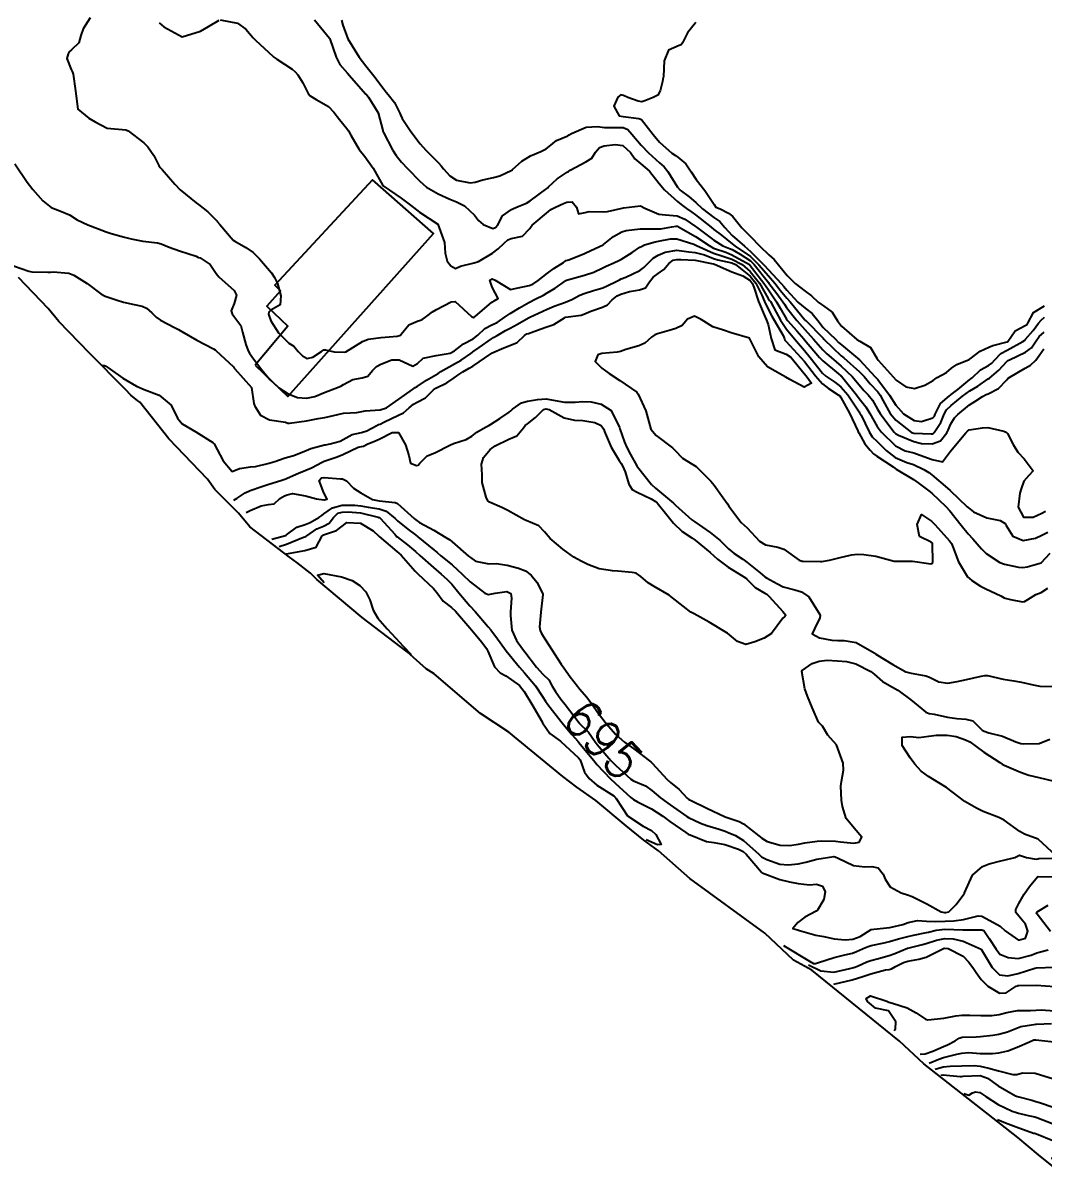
# Model space of a CAD drawing. Header units: metres. Extents: x 298520 to 308411, y 7433745 to 7450750.
# Drawn here: x 300600.9 to 300711.7, y 7443937.1 to 7444061.4 of the extents above; entities that cross this region are included whole.
import ezdxf
from ezdxf.enums import TextEntityAlignment as Align

# ---------------------------------------------------------------- set-up
doc = ezdxf.new("R2010")
doc.units = ezdxf.units.M
doc.header["$LTSCALE"] = 10
for name, color, linetype in [('Area', 45, 'Continuous'), ('Cotas', 45, 'Continuous'), ('Curvas de Nivel 1m', 11, 'Continuous'), ('Curvas de Nivel 5m', 15, 'Continuous'), ('Edificações', 30, 'Continuous')]:
    doc.layers.add(name, color=color, linetype=linetype)
doc.styles.add('Style-STANDARD', font='STANDARD.shx')

msp = doc.modelspace()

# ---------------------------------------------------------------- linework, layer by layer
at = {"layer": 'Area'}
msp.add_polyline3d([(300712.86, 7443937.13, 705.28), (300711.17, 7443938.45, 704.9), (300708.93, 7443940.36, 704.42), (300698.73, 7443948.35, 700.8), (300696.07, 7443950.79, 700.18), (300686.58, 7443958.51, 696.11), (300684.59, 7443959.59, 695.84), (300681.45, 7443962.53, 696.32), (300673.33, 7443968.48, 696.64), (300669.91, 7443971.48, 695.5), (300668.32, 7443972.61, 697.91), (300666.42, 7443974.17, 696.21), (300663.1, 7443976.92, 695.03), (300661.05, 7443978.39, 695.68), (300659.51, 7443979.53, 696.07), (300653.67, 7443984.36, 697.4), (300650.59, 7443986.38, 697.57), (300645.54, 7443990.67, 697.27), (300644.68, 7443991.21, 697.26), (300642.62, 7443993.08, 697.19), (300637.72, 7443996.79, 697.05), (300632.8, 7444000.91, 697.42), (300632.12, 7444001.61, 697.38), (300630.63, 7444002.78, 696.75), (300629.85, 7444003.35, 696.24), (300625.52, 7444006.65, 702.98), (300624.29, 7444008.13, 704.39), (300621.72, 7444010.71, 705.08), (300620.95, 7444011.83, 704.72), (300616.73, 7444016.18, 703.02), (300613.57, 7444020.17, 703.11), (300613.35, 7444020.34, 701.97), (300612.6, 7444020.93, 701.36), (300612.03, 7444021.56, 702.31), (300608.11, 7444025.51, 691.32), (300604.8, 7444028.93, 691.14), (300603.63, 7444030.33, 691.17), (300600.4, 7444033.71, 690.64)], dxfattribs=at)
at = {"layer": 'Curvas de Nivel 1m', "flags": 128}
for points, elevation in [([(300608.19, 7444061.92), (300607.44, 7444060.72), (300607.19, 7444059.98), (300606.94, 7444059.2), (300606.15, 7444058.43), (300605.91, 7444058.23), (300605.79, 7444058), (300605.64, 7444057.5), (300606.13, 7444056.28), (300606.27, 7444055.99), (300606.33, 7444055.78), (300606.59, 7444053.99), (300606.66, 7444053.41), (300606.84, 7444051.98), (300608.06, 7444051.01), (300608.72, 7444050.62), (300610.05, 7444049.94), (300612.05, 7444049.74), (300612.32, 7444049.65), (300614.03, 7444048.34), (300614.44, 7444047.89), (300615.1, 7444046.97), (300615.64, 7444045.88), (300615.79, 7444045.66), (300616, 7444045.43), (300617.37, 7444043.86), (300617.97, 7444043.24), (300619.69, 7444041.83), (300619.95, 7444041.64), (300620.96, 7444040.83), (300621.93, 7444039.85), (300621.98, 7444039.8), (300622.27, 7444039.45), (300623.72, 7444037.78), (300623.9, 7444037.64), (300625.1, 7444036.97), (300625.89, 7444036.43), (300626.57, 7444035.74), (300627.87, 7444034.21), (300628.22, 7444033.73), (300628.52, 7444033.05), (300628.9, 7444031.72), (300628.82, 7444030.73), (300627.82, 7444030.16), (300627.6, 7444029.95), (300627.56, 7444029.73), (300627.81, 7444028.99), (300628.65, 7444027.72), (300629.77, 7444026.59), (300630.31, 7444026.24), (300630.79, 7444025.69), (300631.26, 7444025.19), (300631.76, 7444024.9), (300632.38, 7444025.05), (300633.31, 7444025.66), (300633.57, 7444025.86), (300633.76, 7444025.85), (300634.68, 7444025.65), (300635.76, 7444025.59), (300635.97, 7444025.64), (300637.77, 7444026.77), (300638.38, 7444027), (300639.78, 7444027.18), (300641.54, 7444027.33), (300641.78, 7444027.41), (300641.88, 7444027.46), (300641.96, 7444027.56), (300642.79, 7444028.56), (300643.8, 7444028.99), (300644.22, 7444029.12), (300644.76, 7444029.53), (300645.36, 7444029.98), (300645.82, 7444030.22), (300647.41, 7444031.07), (300647.83, 7444031.11), (300649.61, 7444029.47), (300649.81, 7444029.37), (300649.89, 7444029.39), (300650.01, 7444029.47), (300651.83, 7444031.05), (300652.08, 7444031.19), (300652.49, 7444031.43), (300651.85, 7444032.67), (300651.58, 7444033.44), (300651.86, 7444033.56), (300652.19, 7444033.44), (300653.85, 7444032.4), (300654.68, 7444032.58), (300655.85, 7444032.85), (300656.27, 7444032.98), (300656.86, 7444033.39), (300657.87, 7444034.19), (300658.55, 7444034.69), (300659.59, 7444035.35), (300659.76, 7444035.48), (300659.88, 7444035.54), (300660.18, 7444035.64), (300661.89, 7444036.33), (300662.57, 7444036.64), (300663.9, 7444037.27), (300663.92, 7444037.28), (300663.94, 7444037.3), (300665.03, 7444038.18), (300665.92, 7444038.68), (300666.39, 7444038.81), (300667.93, 7444038.98), (300668.19, 7444038.99), (300669.93, 7444038.98), (300670.16, 7444039), (300671.35, 7444039.22), (300671.84, 7444039.3), (300671.93, 7444039.3), (300672, 7444039.27), (300672.1, 7444039.21), (300673.92, 7444038.15), (300675.4, 7444037.17), (300675.9, 7444036.91), (300677.22, 7444036.46), (300677.89, 7444036.19), (300679.78, 7444035.11), (300679.88, 7444035.02), (300681.36, 7444033.09), (300681.85, 7444032.37), (300682.36, 7444031.61), (300682.73, 7444031.08), (300683.14, 7444030.38), (300683.81, 7444029.19), (300683.91, 7444029.06), (300684.92, 7444027.92), (300685.71, 7444027.04), (300685.78, 7444026.96), (300687.4, 7444025.02), (300687.76, 7444024.65), (300689.47, 7444023.26), (300689.73, 7444023.05), (300689.79, 7444022.99), (300690.09, 7444022.62), (300691.4, 7444020.97), (300691.71, 7444020.59), (300692.42, 7444019.68), (300692.88, 7444018.95), (300693.67, 7444017.55), (300694.11, 7444016.94), (300695.65, 7444015.42), (300696.7, 7444014.91), (300697.64, 7444014.67), (300697.95, 7444014.58), (300699.63, 7444013.97), (300700.77, 7444013.71), (300701.64, 7444014.85), (300703.28, 7444016.83), (300703.46, 7444017.03), (300703.67, 7444017.17), (300705.1, 7444017.38), (300705.67, 7444017.42), (300707.42, 7444017.03), (300707.67, 7444016.93), (300707.8, 7444016.78), (300708.45, 7444015.57), (300708.95, 7444014.76), (300709.63, 7444014.03), (300710.6, 7444012.74), (300710.13, 7444012.22), (300709.6, 7444011.59), (300709.29, 7444010.75), (300709.15, 7444010.31), (300708.99, 7444008.76), (300709.56, 7444007.71), (300710.62, 7444007.68), (300711.56, 7444008.13), (300711.96, 7444008.33)], 689), ([(300615.67, 7444061.36), (300616.18, 7444060.94), (300618.17, 7444059.85), (300620.18, 7444060.46), (300621.03, 7444060.97), (300622.19, 7444061.65)], 688), ([(300622.32, 7444061.67), (300624.19, 7444061.31), (300625.09, 7444060.67), (300625.9, 7444059.75), (300626.17, 7444059.46), (300628.02, 7444057.73), (300628.14, 7444057.63), (300628.45, 7444057.42), (300630.13, 7444056.32), (300630.47, 7444056.05), (300630.76, 7444055.7), (300631.28, 7444054.86), (300631.87, 7444053.68), (300632.1, 7444053.42), (300632.75, 7444053.02), (300634.08, 7444052.26), (300634.66, 7444051.65), (300635.28, 7444050.85), (300636.06, 7444049.9), (300636.24, 7444049.63), (300636.49, 7444049.18), (300637.4, 7444047.62), (300638.02, 7444046.84), (300638.91, 7444045.6), (300639.98, 7444043.71), (300640.04, 7444043.65), (300640.13, 7444043.59), (300641.96, 7444042.34), (300642.97, 7444041.55), (300643.95, 7444040.82), (300645.93, 7444039.52), (300646.66, 7444037.51), (300646.75, 7444036.37), (300646.96, 7444035.5), (300647.35, 7444034.97), (300647.88, 7444034.7), (300648.4, 7444034.96), (300649.88, 7444035.32), (300650.35, 7444035.46), (300651.89, 7444036.37), (300652.51, 7444036.82), (300653.16, 7444037.43), (300653.54, 7444037.79), (300653.91, 7444037.95), (300655.13, 7444038.19), (300655.93, 7444039.02), (300656.07, 7444039.26), (300656.21, 7444039.4), (300657.95, 7444040.87), (300658.23, 7444041.08), (300658.71, 7444041.36), (300659.58, 7444041.73), (300659.96, 7444041.89), (300660.54, 7444041.93), (300660.99, 7444041.33), (300661.24, 7444040.63), (300661.95, 7444040.77), (300662.4, 7444040.86), (300663.95, 7444040.84), (300664.36, 7444040.89), (300665.95, 7444041.25), (300666.12, 7444041.28), (300667.96, 7444041.49), (300668.44, 7444041.25), (300669.95, 7444040.58), (300670.66, 7444040.51), (300671.94, 7444040.4), (300672.77, 7444040.03), (300673.93, 7444039.26), (300674.05, 7444039.18), (300675.91, 7444037.77), (300676.89, 7444037.15), (300677.62, 7444036.85), (300677.9, 7444036.74), (300678.77, 7444036.25), (300679.89, 7444035.51), (300680.31, 7444035.11), (300681.85, 7444033.17), (300681.91, 7444033.09), (300682.75, 7444031.98), (300683.43, 7444031.07), (300683.59, 7444030.82), (300683.83, 7444030.44), (300684.92, 7444029.05), (300685.8, 7444028.06), (300686.74, 7444027.03), (300687.77, 7444025.87), (300688.19, 7444025.43), (300688.66, 7444025.01), (300689.75, 7444024.1), (300690.95, 7444022.98), (300691.72, 7444022.07), (300692.22, 7444021.46), (300692.69, 7444020.96), (300693.15, 7444020.39), (300693.7, 7444019.43), (300693.99, 7444018.94), (300694.93, 7444017.68), (300695.5, 7444016.92), (300695.66, 7444016.77), (300695.97, 7444016.61), (300697.65, 7444015.9), (300698.47, 7444015.7), (300699.65, 7444015.65), (300700.54, 7444015.97), (300701.23, 7444016.85), (300701.37, 7444017.15), (300701.68, 7444017.84), (300702.06, 7444018.47), (300702.41, 7444018.84), (300703.7, 7444019.88), (300704.27, 7444020.26), (300705.12, 7444020.81), (300705.51, 7444021.01), (300705.72, 7444021.09), (300706.84, 7444021.67), (300707.73, 7444022.61), (300707.9, 7444022.78), (300709.03, 7444023.48), (300709.75, 7444023.86), (300710.3, 7444024.2), (300710.88, 7444024.74), (300711.27, 7444025.23), (300711.78, 7444025.97)], 688), ([(300632.56, 7444061.68), (300634.17, 7444059.71), (300634.19, 7444059.67), (300634.21, 7444059.62), (300634.89, 7444057.65), (300635.32, 7444056.83), (300636.13, 7444055.88), (300636.36, 7444055.63), (300638.1, 7444053.67), (300638.16, 7444053.61), (300638.41, 7444053.3), (300639.46, 7444051.6), (300639.97, 7444049.68), (300639.99, 7444049.59), (300640.05, 7444049.47), (300641.04, 7444047.57), (300641.41, 7444046.96), (300642.01, 7444046.24), (300642.67, 7444045.55), (300643.99, 7444044.17), (300644.73, 7444043.53), (300645.97, 7444042.78), (300647.26, 7444042.21), (300647.96, 7444041.92), (300648.84, 7444041.48), (300649.94, 7444040.48), (300650.38, 7444039.91), (300650.87, 7444039.46), (300651.93, 7444039.04), (300652.22, 7444039.14), (300652.45, 7444039.43), (300652.97, 7444040.4), (300653.95, 7444041.08), (300654.18, 7444041.19), (300654.66, 7444041.41), (300655.56, 7444041.8), (300655.96, 7444042.03), (300657.77, 7444043.37), (300657.88, 7444043.46), (300657.98, 7444043.56), (300658.91, 7444044.44), (300660, 7444045.14), (300660.14, 7444045.21), (300660.33, 7444045.35), (300662.01, 7444046.28), (300662.67, 7444046.66), (300663.08, 7444047.31), (300663.5, 7444047.84), (300664.03, 7444048), (300665.19, 7444048.14), (300666.03, 7444048.04), (300666.87, 7444047.27), (300667.34, 7444046.58), (300668.01, 7444046.06), (300668.93, 7444045.24), (300669.98, 7444043.9), (300670.57, 7444043.22), (300671.96, 7444041.95), (300672.38, 7444041.62), (300672.96, 7444041.19), (300673.55, 7444040.79), (300673.95, 7444040.51), (300675.64, 7444039.16), (300675.93, 7444038.94), (300676.77, 7444038.29), (300677.91, 7444037.37), (300678.25, 7444037.13), (300679.89, 7444035.98), (300680.82, 7444035.1), (300681.86, 7444033.88), (300682.54, 7444033.08), (300683.13, 7444032.35), (300683.84, 7444031.48), (300684.2, 7444031.06), (300685.81, 7444029.13), (300685.86, 7444029.08), (300685.9, 7444029.04), (300687.78, 7444027.12), (300687.88, 7444027.02), (300688.83, 7444026.06), (300689.77, 7444025.21), (300690.03, 7444024.99), (300691.74, 7444023.48), (300692.24, 7444022.96), (300692.92, 7444022.15), (300693.72, 7444021.29), (300693.99, 7444020.94), (300694.33, 7444020.31), (300695.09, 7444018.93), (300695.68, 7444018.21), (300697.39, 7444016.9), (300697.66, 7444016.81), (300699.52, 7444016.73), (300699.66, 7444016.73), (300699.76, 7444016.77), (300699.86, 7444016.87), (300700.58, 7444017.96), (300700.95, 7444018.86), (300701.21, 7444019.34), (300701.7, 7444019.81), (300702.92, 7444020.83), (300703.72, 7444021.41), (300704.61, 7444021.92), (300705.73, 7444022.71), (300705.79, 7444022.75), (300705.85, 7444022.8), (300706.89, 7444023.65), (300707.76, 7444024.59), (300707.85, 7444024.69), (300708.03, 7444024.78), (300709.77, 7444025.6), (300710.43, 7444026.09), (300710.86, 7444026.74), (300711.24, 7444027.29), (300711.8, 7444027.78)], 687), ([(300635.47, 7444061.64), (300635.64, 7444061.09), (300636.17, 7444059.63), (300637.42, 7444057.62), (300638.13, 7444056.7), (300639.01, 7444055.6), (300640.11, 7444054.12), (300640.35, 7444053.83), (300640.57, 7444053.58), (300641.23, 7444052.72), (300641.81, 7444051.56), (300641.88, 7444051.37), (300642.07, 7444050.99), (300643.03, 7444049.55), (300644.03, 7444048.21), (300644.64, 7444047.53), (300646.01, 7444046.15), (300646.32, 7444045.83), (300646.57, 7444045.51), (300647.24, 7444044.75), (300647.99, 7444044.27), (300649.47, 7444044), (300649.99, 7444044.06), (300650.83, 7444044.3), (300651.99, 7444044.57), (300652.67, 7444044.75), (300654, 7444045.36), (300654.04, 7444045.39), (300654.07, 7444045.42), (300655.08, 7444046.35), (300656.02, 7444046.93), (300657.13, 7444047.38), (300657.73, 7444047.67), (300658.03, 7444047.94), (300658.82, 7444048.58), (300660.05, 7444049.11), (300660.21, 7444049.19), (300660.47, 7444049.34), (300662.06, 7444050.03), (300663.28, 7444050.09), (300664.06, 7444050), (300665.34, 7444050), (300666.06, 7444049.98), (300666.58, 7444049.79), (300667.03, 7444049.27), (300668.04, 7444048.07), (300668.83, 7444047.24), (300670.01, 7444046.16), (300670.52, 7444045.74), (300670.92, 7444045.22), (300671.98, 7444043.51), (300672.27, 7444043.21), (300673.24, 7444042.47), (300673.96, 7444041.86), (300674.69, 7444041.17), (300675.94, 7444040.24), (300676.58, 7444039.79), (300677.13, 7444039.14), (300677.92, 7444038.28), (300679.24, 7444037.12), (300679.9, 7444036.54), (300681.37, 7444035.1), (300681.87, 7444034.54), (300683.22, 7444033.07), (300683.51, 7444032.73), (300683.85, 7444032.33), (300685.05, 7444031.05), (300685.83, 7444030.38), (300686.6, 7444029.81), (300687.21, 7444029.03), (300687.8, 7444028.29), (300689.12, 7444027), (300689.46, 7444026.67), (300689.78, 7444026.39), (300691.54, 7444024.97), (300691.76, 7444024.77), (300693.46, 7444022.94), (300693.59, 7444022.8), (300693.73, 7444022.64), (300694.99, 7444020.93), (300695.7, 7444019.84), (300696.51, 7444018.91), (300697.68, 7444018.2), (300698.48, 7444018.09), (300699.69, 7444018.47), (300699.88, 7444018.67), (300699.97, 7444018.87), (300700.54, 7444020.02), (300701.5, 7444020.85), (300701.63, 7444020.94), (300701.71, 7444021.01), (300702.44, 7444021.56), (300703.73, 7444022.62), (300703.85, 7444022.7), (300703.99, 7444022.82), (300704.88, 7444023.67), (300705.75, 7444024.17), (300706.13, 7444024.42), (300706.44, 7444024.79), (300707.1, 7444025.46), (300707.77, 7444025.83), (300709.48, 7444026.75), (300709.65, 7444026.88), (300709.79, 7444027.02), (300710.6, 7444027.95), (300711.2, 7444028.74), (300711.47, 7444029.08), (300711.82, 7444029.41)], 686), ([(300599.87, 7444034.99), (300601.51, 7444034.4), (300601.87, 7444034.33), (300603.59, 7444034.29), (300603.87, 7444034.3), (300604.17, 7444034.32), (300605.86, 7444034.18), (300606.42, 7444033.98), (300607.85, 7444033.06), (300609.34, 7444031.95), (300609.83, 7444031.68), (300611.13, 7444031.24), (300611.82, 7444031.03), (300612.96, 7444030.77), (300613.82, 7444030.59), (300614.3, 7444030.37), (300614.87, 7444029.88), (300615.34, 7444029.41), (300615.81, 7444029.09), (300617.36, 7444028.3), (300617.79, 7444028.05), (300618.13, 7444027.85), (300619.78, 7444026.9), (300621.58, 7444025.98), (300621.76, 7444025.87), (300621.84, 7444025.8), (300623.75, 7444024), (300623.84, 7444023.87), (300623.91, 7444023.78), (300625.71, 7444021.76), (300625.98, 7444020.04), (300626.06, 7444019.75), (300626.7, 7444018.76), (300627.68, 7444018.27), (300629.39, 7444018), (300629.67, 7444017.91), (300629.85, 7444017.88), (300631.68, 7444018.14), (300632.95, 7444018.39), (300633.68, 7444018.53), (300634.6, 7444018.74), (300635.69, 7444018.99), (300637.14, 7444019.07), (300637.69, 7444019.17), (300638.07, 7444019.23), (300639.69, 7444019.34), (300640.38, 7444019.58), (300641.7, 7444020.52), (300642.32, 7444020.95), (300643.2, 7444021.55), (300643.5, 7444021.76), (300643.72, 7444021.89), (300644.71, 7444022.55), (300645.74, 7444023.15), (300645.97, 7444023.29), (300646.29, 7444023.51), (300647.75, 7444024.35), (300648.49, 7444024.75), (300649.53, 7444025.47), (300649.66, 7444025.57), (300649.76, 7444025.64), (300650.42, 7444026.11), (300651.78, 7444027.06), (300652.01, 7444027.21), (300652.38, 7444027.43), (300653.28, 7444027.94), (300653.79, 7444028.21), (300654.59, 7444028.63), (300655.81, 7444029.34), (300655.85, 7444029.36), (300655.93, 7444029.4), (300657.82, 7444030.26), (300658.6, 7444030.59), (300659.83, 7444031.05), (300660.05, 7444031.13), (300660.51, 7444031.34), (300661.38, 7444031.79), (300661.84, 7444031.98), (300662.85, 7444032.3), (300663.85, 7444032.6), (300664.35, 7444032.8), (300665.32, 7444033.29), (300665.67, 7444033.47), (300665.87, 7444033.56), (300666.36, 7444033.76), (300667.87, 7444034.47), (300668.32, 7444034.8), (300668.74, 7444035.24), (300669.32, 7444035.8), (300669.89, 7444036.15), (300670.64, 7444036.48), (300671.9, 7444036.67), (300673.22, 7444036.51), (300673.9, 7444036.42), (300674.9, 7444036.17), (300675.89, 7444035.76), (300676.36, 7444035.63), (300677.88, 7444035.31), (300678.28, 7444035.13), (300679.86, 7444033.84), (300680.47, 7444033.1), (300681.15, 7444031.78), (300681.43, 7444031.09), (300681.82, 7444030.26), (300682.23, 7444029.5), (300682.46, 7444029.08), (300683.45, 7444027.41), (300683.58, 7444027.06), (300683.63, 7444026.91), (300683.78, 7444026.76), (300685.38, 7444025.04), (300685.76, 7444024.58), (300686.96, 7444023.03), (300687.72, 7444022.17), (300688.37, 7444021.67), (300689.42, 7444020.99), (300689.59, 7444020.87), (300689.71, 7444020.69), (300690.66, 7444018.98), (300691.57, 7444017.07), (300691.61, 7444016.97), (300691.66, 7444016.84), (300692.34, 7444015.65), (300692.9, 7444014.95), (300693.26, 7444014.57), (300693.64, 7444014.3), (300695.39, 7444013.15), (300695.61, 7444012.99), (300695.72, 7444012.92), (300697.6, 7444011.77), (300698.12, 7444011.42), (300698.85, 7444010.88), (300699.27, 7444010.55), (300699.59, 7444010.29), (300701.13, 7444008.85), (300701.57, 7444008.37), (300702.79, 7444006.84), (300703.53, 7444005.89), (300704.04, 7444005.33), (300704.54, 7444004.81), (300704.98, 7444004.27), (300705.51, 7444003.74), (300707, 7444002.78), (300707.49, 7444002.6), (300709, 7444002.27), (300709.49, 7444002.23), (300709.94, 7444002.29), (300711.49, 7444002.73), (300712.45, 7444003.78)], 691), ([(300609.48, 7444024.21), (300609.74, 7444024.16), (300609.89, 7444024.1), (300610.11, 7444023.94), (300611.73, 7444022.8), (300613.21, 7444021.9), (300614.05, 7444021.55), (300615.7, 7444020.92), (300616.97, 7444019.86), (300617.68, 7444018.45), (300618.17, 7444017.84), (300619.66, 7444016.96), (300621.52, 7444015.8), (300621.58, 7444015.74), (300621.64, 7444015.65), (300622.65, 7444013.79), (300623.61, 7444012.65), (300624.4, 7444012.98), (300625.61, 7444013.15), (300626.16, 7444013.2), (300627.62, 7444013.57), (300627.75, 7444013.6), (300628.24, 7444013.72), (300629.26, 7444014.08), (300629.63, 7444014.2), (300630.31, 7444014.38), (300631.64, 7444014.94), (300632.16, 7444015.15), (300633.64, 7444015.53), (300633.75, 7444015.55), (300634.26, 7444015.65), (300635.35, 7444015.94), (300635.65, 7444016.11), (300636.63, 7444016.66), (300637.66, 7444016.9), (300638.22, 7444017.05), (300639.26, 7444017.59), (300639.52, 7444017.74), (300639.68, 7444017.8), (300640.08, 7444017.99), (300641.68, 7444018.76), (300642.22, 7444019.02), (300642.83, 7444019.55), (300643.29, 7444019.95), (300643.7, 7444020.16), (300644.61, 7444020.63), (300645.49, 7444021.52), (300645.61, 7444021.63), (300645.72, 7444021.69), (300646.94, 7444022.29), (300647.73, 7444022.83), (300648.12, 7444023.1), (300648.65, 7444023.48), (300649.36, 7444023.86), (300649.75, 7444024.09), (300651.69, 7444025.44), (300651.76, 7444025.48), (300653.12, 7444026.08), (300653.77, 7444026.33), (300654.55, 7444026.64), (300655.36, 7444027.4), (300655.61, 7444027.58), (300655.79, 7444027.65), (300657.07, 7444028.1), (300657.8, 7444028.34), (300658.56, 7444028.6), (300659.71, 7444029.35), (300659.78, 7444029.39), (300659.81, 7444029.4), (300661.51, 7444029.64), (300661.82, 7444029.74), (300662.57, 7444030.07), (300663.82, 7444030.48), (300664.39, 7444030.73), (300664.88, 7444031.29), (300665.42, 7444031.71), (300665.84, 7444031.9), (300666.76, 7444032.18), (300667.84, 7444032.36), (300668.51, 7444032.58), (300668.95, 7444033.24), (300669.33, 7444033.76), (300669.87, 7444034.15), (300670.51, 7444034.59), (300671.03, 7444035.22), (300671.5, 7444035.6), (300671.89, 7444035.68), (300672.35, 7444035.67), (300673.89, 7444035.59), (300675.85, 7444035.19), (300675.88, 7444035.18), (300675.9, 7444035.18), (300676, 7444035.16), (300677.87, 7444034.33), (300679.07, 7444033.91), (300679.86, 7444033.37), (300680.07, 7444033.11), (300680.28, 7444032.68), (300680.79, 7444031.1), (300681.49, 7444029.42), (300681.63, 7444029.09), (300681.81, 7444028.62), (300682.15, 7444027.08), (300682.54, 7444025.85), (300683.77, 7444025.39), (300684.29, 7444025.05), (300685.74, 7444023.3), (300685.95, 7444023.04), (300686.52, 7444022.24), (300685.72, 7444021.81), (300684.16, 7444022.62), (300683.73, 7444022.9), (300683.63, 7444022.96), (300683.43, 7444023.06), (300681.75, 7444024.01), (300680.82, 7444025.1), (300679.78, 7444027.11), (300677.79, 7444027.71), (300676.96, 7444027.98), (300675.8, 7444028.35), (300674.56, 7444029.17), (300673.82, 7444029.51), (300673.06, 7444029.19), (300672.49, 7444028.51), (300671.8, 7444028.18), (300671.06, 7444027.96), (300669.79, 7444027.59), (300669.53, 7444027.49), (300669.16, 7444027.24), (300668.43, 7444026.59), (300667.77, 7444026.31), (300666.38, 7444025.88), (300665.77, 7444025.67), (300665.44, 7444025.61), (300663.76, 7444025.47), (300663.32, 7444025.31), (300663.04, 7444024.6), (300663.75, 7444023.86), (300664.54, 7444023.29), (300665.73, 7444022.52), (300667.56, 7444021.25), (300667.63, 7444021.17), (300667.71, 7444021.06), (300668.54, 7444019.24), (300668.86, 7444018.05), (300669.07, 7444017.24), (300669.66, 7444016.55), (300671.42, 7444015.21), (300671.64, 7444015), (300672.52, 7444014.08), (300673.63, 7444013.42), (300673.99, 7444013.18), (300675.6, 7444011.59), (300675.96, 7444011.16), (300676.94, 7444009.79), (300677.4, 7444009.14), (300677.57, 7444008.88), (300678.9, 7444007.12), (300679.23, 7444006.81), (300679.54, 7444006.52), (300680.87, 7444005.1), (300681.52, 7444004.68), (300682.88, 7444004.43), (300683.51, 7444004.21), (300685.18, 7444003.04), (300685.5, 7444002.92), (300685.63, 7444002.91), (300687.5, 7444002.88), (300687.65, 7444002.87), (300688.48, 7444003.01), (300689.51, 7444003.28), (300690.88, 7444003.6), (300691.51, 7444003.67), (300692.2, 7444003.65), (300693.51, 7444003.47), (300695.5, 7444002.92), (300697.5, 7444002.9), (300699.5, 7444002.64), (300699.66, 7444002.71), (300699.7, 7444002.87), (300699.68, 7444004.71), (300699.67, 7444004.87), (300699.52, 7444004.97), (300698.25, 7444005.61), (300698.01, 7444006.89), (300698.47, 7444007.97), (300699.55, 7444007.27), (300699.96, 7444006.87), (300701.53, 7444005.13), (300701.72, 7444004.85), (300701.89, 7444004.48), (300702.5, 7444002.84), (300703.48, 7444001.22), (300703.68, 7444001.03), (300703.96, 7444000.82), (300704.87, 7444000.21), (300705.46, 7443999.92), (300707.1, 7443999.14), (300707.45, 7443998.95), (300707.58, 7443998.9), (300708.14, 7443998.77), (300709.45, 7443998.51), (300709.68, 7443998.52), (300710.02, 7443998.74), (300710.89, 7443999.3), (300711.46, 7443999.53), (300712.2, 7443999.99)], 692), ([(300623.8, 7444009.55), (300624.14, 7444009.77), (300625.02, 7444010.33), (300625.58, 7444010.59), (300626.85, 7444011.01), (300627.59, 7444011.26), (300627.94, 7444011.38), (300629.01, 7444011.72), (300629.45, 7444011.86), (300629.6, 7444011.92), (300630.82, 7444012.48), (300631.61, 7444012.78), (300632.24, 7444013.05), (300633.4, 7444013.66), (300633.54, 7444013.74), (300633.62, 7444013.77), (300635.03, 7444014.25), (300635.63, 7444014.48), (300637.31, 7444015.29), (300637.64, 7444015.38), (300637.86, 7444015.39), (300638.27, 7444015.6), (300639.25, 7444016), (300639.65, 7444016.19), (300640.98, 7444016.89), (300641.66, 7444016.88), (300642.45, 7444015.55), (300642.79, 7444014.39), (300642.97, 7444013.55), (300643.62, 7444013.31), (300643.81, 7444013.35), (300644.01, 7444013.54), (300644.8, 7444014.36), (300645.63, 7444014.69), (300647.24, 7444015.5), (300647.64, 7444015.69), (300649.01, 7444016.11), (300649.65, 7444016.48), (300650.2, 7444016.92), (300651.11, 7444017.46), (300651.48, 7444017.64), (300651.67, 7444017.75), (300652.69, 7444018.42), (300653.69, 7444019.09), (300653.87, 7444019.24), (300654.07, 7444019.42), (300655.02, 7444020.09), (300655.7, 7444020.3), (300656.77, 7444020.46), (300657.7, 7444020.53), (300658.69, 7444020.37), (300659.7, 7444020.17), (300660.86, 7444020.18), (300661.7, 7444020.24), (300662.6, 7444020.21), (300663.7, 7444019.96), (300664.79, 7444019.29), (300665.67, 7444017.42), (300665.71, 7444017.28), (300666.21, 7444015.84), (300666.46, 7444015.27), (300666.88, 7444014.51), (300667.56, 7444013.25), (300667.62, 7444013.15), (300669.15, 7444011.23), (300669.59, 7444010.83), (300671.55, 7444009.21), (300671.57, 7444009.19), (300671.76, 7444009.01), (300673.55, 7444007.42), (300673.87, 7444007.18), (300675.53, 7444006.04), (300676.6, 7444005.15), (300677.51, 7444004.27), (300678.13, 7444003.75), (300679.07, 7444003.12), (300679.5, 7444002.82), (300680.94, 7444001.64), (300681.47, 7444001.2), (300681.65, 7444001.09), (300682.85, 7444000.45), (300683.46, 7444000.14), (300684.72, 7443999.79), (300685.46, 7443999.58), (300686.24, 7443999.03), (300687.42, 7443997.13), (300687.46, 7443997.02), (300687.42, 7443996.78), (300686.87, 7443995.57), (300686.62, 7443995.03), (300687.4, 7443994.58), (300688.75, 7443994.35), (300689.4, 7443994.31), (300690.08, 7443994.3), (300691.39, 7443994.07), (300693.34, 7443992.95), (300693.38, 7443992.92), (300693.5, 7443992.83), (300695.36, 7443991.71), (300696.76, 7443990.91), (300697.35, 7443990.75), (300698.94, 7443990.47), (300699.35, 7443990.32), (300700.37, 7443989.83), (300701.34, 7443989.68), (300702.34, 7443989.84), (300703.35, 7443990.07), (300704.96, 7443990.42), (300705.35, 7443990.51), (300705.66, 7443990.49), (300707.35, 7443990.1), (300708.5, 7443989.91), (300709.34, 7443989.78), (300710.6, 7443989.48), (300711.34, 7443989.36), (300712.76, 7443989.3)], 693), ([(300625.12, 7444008.19), (300625.56, 7444008.43), (300626.75, 7444008.92), (300627.57, 7444009.06), (300628.16, 7444009.13), (300628.8, 7444009.72), (300629.28, 7444010), (300629.58, 7444010.12), (300630.15, 7444010.27), (300631.58, 7444010.01), (300632.76, 7444009.67), (300633.57, 7444009.57), (300633.65, 7444009.58), (300633.92, 7444009.66), (300633.58, 7444010.33), (300633.05, 7444011.67), (300633.31, 7444011.95), (300633.6, 7444012.01), (300635.37, 7444011.87), (300635.6, 7444011.84), (300636.02, 7444011.63), (300636.79, 7444010.83), (300637.58, 7444010.33), (300638.85, 7444009.6), (300639.57, 7444009.46), (300641.3, 7444009.29), (300641.57, 7444009.19), (300643.37, 7444007.54), (300643.55, 7444007.39), (300643.97, 7444007.11), (300645.53, 7444006.27), (300646.82, 7444005.5), (300647.25, 7444005.23), (300647.52, 7444005.03), (300649.29, 7444003.47), (300649.5, 7444003.3), (300650.03, 7444002.93), (300651.49, 7444002.62), (300652.27, 7444002.66), (300653.49, 7444002.49), (300654.72, 7444002.17), (300655.48, 7444001.85), (300656.09, 7444001.39), (300656.71, 7444000.62), (300657.34, 7443999.37), (300657.36, 7443999.28), (300657.14, 7443997.37), (300657, 7443995.78), (300657.06, 7443995.38), (300657.18, 7443995.15), (300657.4, 7443994.79), (300658.28, 7443993.36), (300659.36, 7443991.73), (300659.62, 7443991.35), (300660.33, 7443990.35), (300661.1, 7443989.33), (300661.33, 7443989.06), (300662.14, 7443988.14), (300662.75, 7443987.31), (300663.3, 7443986.53), (300664.24, 7443985.29), (300665.27, 7443984.09), (300666.23, 7443983.27), (300667.25, 7443982.54), (300668.95, 7443981.23), (300669.11, 7443981.11), (300669.23, 7443981), (300670.87, 7443979.21), (300671.21, 7443978.9), (300672.15, 7443978.14), (300673.03, 7443977.18), (300673.19, 7443977.05), (300673.45, 7443976.92), (300675.18, 7443976.11), (300677.16, 7443975.14), (300678.68, 7443974.64), (300679.16, 7443974.38), (300680.82, 7443973.09), (300681.14, 7443972.84), (300681.72, 7443972.49), (300683.13, 7443972.08), (300684.15, 7443972.03), (300685.13, 7443972.18), (300685.81, 7443972.35), (300687.14, 7443972.51), (300687.61, 7443972.54), (300689.14, 7443972.52), (300689.69, 7443972.43), (300691.13, 7443972.31), (300691.69, 7443972.41), (300692.01, 7443972.96), (300691.15, 7443973.94), (300690.28, 7443974.98), (300689.88, 7443976.29), (300689.78, 7443976.98), (300689.72, 7443978.47), (300689.78, 7443978.98), (300689.99, 7443980.22), (300689.98, 7443980.98), (300689.26, 7443982.99), (300688.3, 7443984.03), (300687.72, 7443985.01), (300687.49, 7443985.22), (300687.29, 7443985.43), (300686.6, 7443987.03), (300686.08, 7443988.27), (300685.82, 7443989.04), (300685.47, 7443990.92), (300685.52, 7443991.04), (300686.59, 7443991.8), (300687.37, 7443992.07), (300688.23, 7443992.15), (300689.37, 7443992.11), (300690.34, 7443992.01), (300691.36, 7443991.76), (300692.98, 7443990.95), (300693.35, 7443990.64), (300694.25, 7443989.84), (300695.34, 7443989.25), (300695.91, 7443988.91), (300697.32, 7443987.86), (300698.51, 7443986.88), (300698.94, 7443986.51), (300699.3, 7443986.38), (300699.87, 7443986.29), (300701.29, 7443985.98), (300702.32, 7443985.82), (300703.29, 7443985.76), (300704.04, 7443985.57), (300704.82, 7443984.81), (300705.05, 7443984.58), (300705.28, 7443984.45), (300705.8, 7443984.27), (300707.27, 7443983.92), (300708.74, 7443983.3), (300709.27, 7443983.12), (300709.6, 7443983.09), (300711.27, 7443983.12), (300712.4, 7443983.59)], 694), ([(300628.71, 7444004.51), (300629.51, 7444004.77), (300631.35, 7444005.51), (300631.52, 7444005.56), (300631.61, 7444005.59), (300631.72, 7444005.68), (300632.79, 7444006.41), (300633.54, 7444006.73), (300634.16, 7444007.03), (300634.63, 7444007.65), (300635.08, 7444008.12), (300635.56, 7444008.25), (300636.2, 7444008.27), (300637.56, 7444008.15), (300639.45, 7444007.69), (300639.55, 7444007.67), (300639.62, 7444007.65), (300639.7, 7444007.59), (300641.3, 7444005.8), (300641.5, 7444005.57), (300641.52, 7444005.56), (300642.66, 7444004.7), (300643.51, 7444003.97), (300643.98, 7444003.54), (300645.48, 7444002.21), (300646.32, 7444001.51), (300646.94, 7444000.97), (300647.46, 7444000.41), (300648.24, 7443999.48), (300649.44, 7443998.07), (300649.99, 7443997.46), (300651.41, 7443995.8), (300651.69, 7443995.45), (300652.43, 7443994.47), (300653.19, 7443993.42), (300653.38, 7443993.17), (300654.81, 7443991.41), (300655.35, 7443990.8), (300656.54, 7443989.39), (300657.32, 7443988.23), (300657.65, 7443987.71), (300657.89, 7443987.37), (300659.29, 7443985.54), (300659.44, 7443985.35), (300660.51, 7443984.1), (300661.18, 7443983.33), (300661.26, 7443983.24), (300662.86, 7443981.31), (300663.02, 7443981.09), (300663.23, 7443980.85), (300664.71, 7443979.29), (300665.21, 7443978.8), (300666.91, 7443977.26), (300667.19, 7443977.04), (300667.65, 7443976.79), (300669.17, 7443976.02), (300670.38, 7443975.22), (300671.16, 7443974.65), (300672.88, 7443973.46), (300673.14, 7443973.29), (300673.21, 7443973.25), (300673.34, 7443973.19), (300675.13, 7443972.49), (300675.91, 7443972.37), (300677.13, 7443972.16), (300678.59, 7443971.65), (300679.12, 7443971.38), (300679.43, 7443971.11), (300681.09, 7443969.15), (300681.16, 7443969.09), (300683.09, 7443968.34), (300684.14, 7443968.11), (300685.08, 7443967.92), (300686.33, 7443967.78), (300687.08, 7443967.83), (300687.71, 7443967.64), (300688.03, 7443967.01), (300687.87, 7443966.2), (300687.18, 7443965.02), (300687.04, 7443964.92), (300685.8, 7443964.27), (300685.03, 7443963.68), (300684.52, 7443963.05), (300685.02, 7443962.89), (300685.23, 7443962.83), (300687.01, 7443962.32), (300687.87, 7443962.15), (300689.01, 7443961.91), (300690.19, 7443961.79), (300691.01, 7443961.88), (300691.81, 7443962.16), (300693.02, 7443962.91), (300693.05, 7443962.92), (300693.3, 7443962.95), (300695.03, 7443963.16), (300696.46, 7443963.48), (300697.03, 7443963.67), (300698.03, 7443963.89), (300699.03, 7443963.83), (300699.95, 7443963.78), (300701.03, 7443963.84), (300701.99, 7443963.88), (300703.03, 7443964.01), (300704.63, 7443964.4), (300705.04, 7443964.36), (300705.9, 7443963.92), (300707.03, 7443963.27), (300707.58, 7443962.77), (300709.01, 7443961.78), (300709.78, 7443961.98), (300710.03, 7443962.74), (300709.77, 7443963.49), (300709.04, 7443964.37), (300708.71, 7443964.76), (300708.72, 7443965.09), (300709.05, 7443965.74), (300709.61, 7443966.75), (300710.22, 7443967.6), (300711.09, 7443968.65), (300711.15, 7443968.67), (300713.09, 7443968.66)], 696), ([(300629.5, 7444003.71), (300631.51, 7444004.06), (300632.73, 7444004.45), (300633.38, 7444005.66), (300633.44, 7444005.74), (300633.52, 7444005.77), (300634.95, 7444006.23), (300635.54, 7444006.7), (300636.07, 7444007.11), (300637.54, 7444007.05), (300638.93, 7444006.2), (300639.52, 7444005.65), (300639.59, 7444005.59), (300641.51, 7444003.98), (300641.73, 7444003.79), (300641.97, 7444003.56), (300643.48, 7444001.84), (300643.77, 7444001.54), (300645.46, 7443999.93), (300645.67, 7443999.73), (300645.84, 7443999.51), (300646.51, 7443998.57), (300647.44, 7443997.88), (300647.88, 7443997.49), (300649.41, 7443995.68), (300649.59, 7443995.47), (300650.73, 7443994.11), (300651.22, 7443993.45), (300651.38, 7443993.14), (300652.11, 7443991.44), (300652.7, 7443990.78), (300653.34, 7443990.48), (300654.82, 7443989.41), (300655.33, 7443988.77), (300656.16, 7443987.39), (300657.28, 7443985.47), (300657.33, 7443985.38), (300658.11, 7443984.21), (300659.26, 7443983.38), (300659.3, 7443983.35), (300661.24, 7443981.58), (300661.39, 7443981.33), (300661.89, 7443979.99), (300662.39, 7443979.31), (300663.21, 7443978.61), (300665.05, 7443977.42), (300665.19, 7443977.31), (300665.22, 7443977.28), (300665.32, 7443977.15), (300666.56, 7443975.27), (300668.24, 7443974.15), (300669.15, 7443973.66), (300669.64, 7443973.23), (300670.19, 7443972.15), (300669.8, 7443972.11), (300668.56, 7443972.67)], 697), ([(300633.61, 7444000.55), (300632.89, 7444001.4), (300633.57, 7444001.56), (300635.47, 7444001.22), (300636.66, 7444000.82), (300637.46, 7444000.27), (300638.11, 7443999.6), (300638.56, 7443998.71), (300638.92, 7443997.6), (300639.42, 7443996.73), (300640.43, 7443995.58), (300641.38, 7443994.57), (300642.2, 7443993.68), (300643.05, 7443992.78)], 698), ([(300712.47, 7443962.72), (300711.04, 7443964.58), (300710.98, 7443964.67), (300710.97, 7443964.73), (300711.04, 7443964.84), (300712.22, 7443965.55)], 697), ([(300683.5, 7443961.19), (300686.31, 7443959.47), (300686.76, 7443959.24), (300686.97, 7443959.23), (300687.29, 7443959.33), (300688.98, 7443959.9), (300690.16, 7443960.16), (300690.99, 7443960.37), (300691.42, 7443960.54), (300692.4, 7443960.96), (300692.81, 7443961.13), (300693, 7443961.2), (300694.44, 7443961.49), (300695, 7443961.62), (300695.99, 7443961.93), (300697.01, 7443962.18), (300697.61, 7443962.3), (300699.02, 7443962.6), (300699.24, 7443962.65), (300700.06, 7443962.86), (300701.02, 7443962.97), (300702.97, 7443962.88), (300703.02, 7443962.89), (300703.09, 7443962.89), (300705.02, 7443962.9), (300705.24, 7443962.8), (300705.84, 7443961.96), (300706.57, 7443960.78), (300706.99, 7443960.26), (300707.89, 7443959.87), (300708.98, 7443959.77), (300710.38, 7443960.13), (300710.99, 7443960.4), (300711.25, 7443960.47), (300712.24, 7443960.72)], 697), ([(300686.22, 7443959.09), (300687.55, 7443958.43), (300688.97, 7443958.3), (300690.69, 7443958.69), (300690.97, 7443958.76), (300691.13, 7443958.81), (300691.52, 7443958.96), (300692.53, 7443959.4), (300692.98, 7443959.56), (300693.82, 7443959.78), (300694.98, 7443960.12), (300695.57, 7443960.33), (300696.96, 7443960.9), (300696.98, 7443960.91), (300698.6, 7443961.28), (300699, 7443961.39), (300700.12, 7443961.75), (300701.01, 7443961.94), (300701.93, 7443961.92), (300703.01, 7443961.66), (300704.97, 7443960.8), (300706.14, 7443958.79), (300706.96, 7443957.99), (300707.84, 7443957.9), (300708.97, 7443958.15), (300710.8, 7443958.73), (300710.97, 7443958.77), (300712.87, 7443958.82)], 698), ([(300688.95, 7443957), (300690.96, 7443957.45), (300692.11, 7443957.81), (300692.96, 7443958.11), (300694.57, 7443958.53), (300694.97, 7443958.58), (300695.23, 7443958.65), (300695.67, 7443958.91), (300696.54, 7443959.34), (300696.98, 7443959.48), (300698.18, 7443959.69), (300698.98, 7443959.94), (300700.86, 7443960.85), (300700.95, 7443960.89), (300700.99, 7443960.9), (300701.39, 7443960.85), (300702.99, 7443960.04), (300703.59, 7443959.43), (300704.04, 7443958.81), (300704.4, 7443958.24), (300704.96, 7443957.51), (300705.67, 7443956.79), (300706.94, 7443956.02), (300707.67, 7443956.04), (300708.77, 7443956.76), (300708.89, 7443956.82), (300708.95, 7443956.84), (300709.05, 7443956.86), (300710.95, 7443956.89), (300712.91, 7443956.75)], 699), ([(300698.35, 7443949.39), (300698.86, 7443949.42), (300699.71, 7443949.72), (300700.87, 7443950.24), (300701.3, 7443950.42), (300702.14, 7443950.84), (300702.57, 7443951.14), (300702.88, 7443951.25), (300704.41, 7443951.28), (300704.88, 7443951.3), (300706.23, 7443951.44), (300706.88, 7443951.55), (300707.83, 7443951.83), (300708.9, 7443952.26), (300709.28, 7443952.38), (300710.9, 7443952.65), (300710.97, 7443952.66), (300712.59, 7443952.71)], 701), ([(300699.31, 7443948.4), (300700.35, 7443948.86), (300700.85, 7443949.04), (300702.31, 7443949.38), (300702.86, 7443949.5), (300703.6, 7443949.56), (300704.86, 7443949.48), (300706.19, 7443949.46), (300706.86, 7443949.53), (300707.86, 7443949.77), (300708.87, 7443950.14), (300710.19, 7443950.74), (300710.68, 7443950.93), (300710.88, 7443950.96), (300712.85, 7443950.73)], 702), ([(300699.95, 7443947.75), (300700.84, 7443948.01), (300701.6, 7443948.09), (300702.85, 7443948.13), (300704.19, 7443948.15), (300704.85, 7443948.08), (300705.78, 7443947.86), (300706.84, 7443947.58), (300708.41, 7443947.19), (300708.84, 7443947.18), (300709.45, 7443947.36), (300710.84, 7443947.32), (300712.83, 7443946.71)], 703), ([(300700.59, 7443947.1), (300700.84, 7443947.14), (300702.69, 7443946.98), (300702.83, 7443946.97), (300702.99, 7443946.99), (300704.84, 7443947.06), (300705.65, 7443946.79), (300706.82, 7443945.95), (300708.68, 7443944.88), (300708.8, 7443944.83), (300709.04, 7443944.76), (300710.45, 7443944.39), (300710.8, 7443944.29), (300711.41, 7443944.11), (300712.79, 7443943.64)], 704), ([(300706.74, 7443942.3), (300707.6, 7443941.94), (300708.76, 7443941.52), (300710.65, 7443940.83), (300710.75, 7443940.8), (300710.98, 7443940.73), (300712.75, 7443940.02), (300714.08, 7443939.36), (300714.74, 7443938.95), (300714.86, 7443938.82), (300714.87, 7443938.69), (300714.73, 7443938.4), (300713.31, 7443938.12), (300712.64, 7443938.1), (300713.34, 7443937.23)], 706)]:
    msp.add_lwpolyline(points, dxfattribs=dict(at, elevation=elevation))
at = {"layer": 'Curvas de Nivel 1m', "elevation": 694, "flags": 128}
msp.add_lwpolyline([(300672.49, 7444006.15), (300673.53, 7444005.44), (300673.9, 7444005.18), (300675.51, 7444003.84), (300676.31, 7444003.15), (300677.49, 7444002.27), (300679.35, 7444001.11), (300679.42, 7444001.06), (300679.47, 7444001), (300680.43, 7444000.07), (300681.46, 7443999.45), (300681.69, 7443999.32), (300681.95, 7443999.08), (300683.43, 7443997.46), (300683.75, 7443997.06), (300683.6, 7443996.88), (300683.42, 7443996.72), (300682.17, 7443995.08), (300681.4, 7443994.54), (300680.36, 7443994.14), (300679.39, 7443993.87), (300678.48, 7443994.21), (300677.4, 7443995.09), (300677.33, 7443995.14), (300675.41, 7443996.31), (300673.77, 7443997.18), (300673.43, 7443997.39), (300672.59, 7443998.04), (300671.45, 7443998.95), (300671.09, 7443999.21), (300669.46, 7444000.17), (300668.79, 7444000.57), (300668, 7444001.25), (300667.48, 7444001.6), (300667.06, 7444001.69), (300665.48, 7444001.82), (300664.9, 7444001.86), (300663.48, 7444002.1), (300662.25, 7444002.56), (300661.5, 7444002.91), (300660.73, 7444003.34), (300659.51, 7444004.22), (300658.13, 7444005.36), (300657.53, 7444006.09), (300656.91, 7444006.75), (300655.54, 7444007.33), (300655.36, 7444007.4), (300653.56, 7444008.4), (300652.89, 7444008.75), (300651.57, 7444009.31), (300651.39, 7444009.45), (300651.18, 7444009.85), (300650.77, 7444011.46), (300650.76, 7444012.3), (300650.7, 7444013.46), (300650.9, 7444014.18), (300651.64, 7444015.03), (300652.16, 7444015.44), (300653.65, 7444016.15), (300654.52, 7444016.54), (300655.24, 7444017.4), (300655.42, 7444017.64), (300655.67, 7444017.84), (300656.54, 7444018.52), (300657.41, 7444019.37), (300657.69, 7444019.46), (300658.04, 7444019.37), (300659.68, 7444018.48), (300660.79, 7444018.22), (300661.68, 7444018.2), (300663, 7444017.98), (300663.67, 7444017.65), (300663.94, 7444017.3), (300664.13, 7444016.82), (300664.76, 7444015.29), (300665.63, 7444013.86), (300665.86, 7444013.51), (300666, 7444013.27), (300666.28, 7444012.6), (300666.7, 7444011.26), (300667.04, 7444010.71), (300667.58, 7444010.39), (300669.12, 7444009.69), (300669.57, 7444009.41), (300669.78, 7444009.23), (300670.83, 7444007.95), (300671.39, 7444007.21), (300671.54, 7444007.04)], close=True, dxfattribs=at)
at = {"layer": 'Curvas de Nivel 5m', "flags": 128}
for points, elevation in [([(300673.98, 7444061.4), (300673.8, 7444061.18), (300673.08, 7444060.29), (300672.51, 7444059.2), (300672.37, 7444058.99), (300672.17, 7444058.91), (300670.99, 7444058.38), (300670.54, 7444057.22), (300670.44, 7444055.54), (300670.4, 7444055.23), (300670.35, 7444054.99), (300670.1, 7444053.97), (300669.84, 7444053.49), (300669.32, 7444053.24), (300668.43, 7444052.9), (300668.09, 7444052.8), (300667.69, 7444052.85), (300666.6, 7444053.27), (300666.1, 7444053.47), (300665.84, 7444053.54), (300665.51, 7444053.29), (300665.05, 7444052.32), (300665.63, 7444051.28), (300666.07, 7444051.19), (300667.79, 7444050.97), (300668.07, 7444050.85), (300669.32, 7444049.24), (300670.04, 7444048.42), (300671.37, 7444047.21), (300671.75, 7444046.94), (300672.02, 7444046.76), (300672.89, 7444046.07), (300673.46, 7444045.19), (300673.99, 7444044.36), (300674.95, 7444043.17), (300675.96, 7444041.63), (300676.14, 7444041.34), (300676.62, 7444041.15), (300677.53, 7444040.71), (300677.95, 7444040.37), (300678.96, 7444039.12), (300679.92, 7444038.16), (300680.93, 7444037.1), (300681.89, 7444036.18), (300682.48, 7444035.67), (300682.96, 7444035.07), (300683.87, 7444033.94), (300684.76, 7444033.05), (300685.84, 7444032.24), (300686.52, 7444031.71), (300687.24, 7444031.02), (300687.6, 7444030.78), (300687.83, 7444030.64), (300688.77, 7444029.95), (300689.36, 7444029), (300689.8, 7444028.43), (300691.46, 7444026.97), (300691.78, 7444026.8), (300692.95, 7444026.13), (300693.62, 7444024.94), (300693.76, 7444024.72), (300695.39, 7444022.92), (300695.73, 7444022.57), (300696.77, 7444021.86), (300697.72, 7444021.67), (300698.85, 7444022.01), (300699.73, 7444022.52), (300699.92, 7444022.68), (300700.18, 7444022.87), (300701.19, 7444023.41), (300701.75, 7444023.86), (300702.32, 7444024.28), (300703.64, 7444024.82), (300703.76, 7444024.89), (300704.86, 7444025.72), (300705.78, 7444026.16), (300706.24, 7444026.34), (300707.78, 7444026.73), (300707.87, 7444026.78), (300708.65, 7444027.92), (300709.81, 7444028.52), (300709.94, 7444028.62), (300710.01, 7444028.75), (300710.65, 7444029.92), (300711.83, 7444030.62)], 685), ([(300600, 7444046.06), (300601.36, 7444044.05), (300601.97, 7444043.26), (300603.04, 7444042.03), (300603.95, 7444041.31), (300604.9, 7444040.96), (300605.94, 7444040.51), (300606.77, 7444039.98), (300607.93, 7444039.42), (300609, 7444039.03), (300609.92, 7444038.68), (300610.46, 7444038.49), (300611.91, 7444038.08), (300612.64, 7444037.91), (300613.91, 7444037.67), (300615.51, 7444037.49), (300615.9, 7444037.38), (300616.76, 7444037), (300617.89, 7444036.61), (300619.69, 7444036.03), (300619.88, 7444035.93), (300619.95, 7444035.9), (300620.15, 7444035.83), (300621.21, 7444035.14), (300621.87, 7444034.15), (300622.16, 7444033.8), (300623.84, 7444032.3), (300624.07, 7444031.78), (300623.82, 7444030.89), (300623.49, 7444030.11), (300623.61, 7444029.78), (300623.81, 7444029.53), (300624.54, 7444028.51), (300624.73, 7444027.77), (300625.08, 7444026.45), (300625.34, 7444025.76), (300625.48, 7444025.48), (300625.76, 7444025.13), (300626.81, 7444023.74), (300627.73, 7444022.59), (300628.69, 7444021.72), (300629.71, 7444021.07), (300630.7, 7444020.69), (300631.7, 7444020.61), (300632.59, 7444020.78), (300633.71, 7444021.25), (300634, 7444021.37), (300634.77, 7444021.65), (300635.43, 7444021.93), (300635.72, 7444022.09), (300636.73, 7444022.62), (300637.73, 7444022.82), (300638.34, 7444022.99), (300638.85, 7444023.6), (300639.29, 7444024.05), (300639.75, 7444024.29), (300640.94, 7444024.76), (300641.76, 7444024.79), (300643.22, 7444024.08), (300643.75, 7444024.39), (300644.34, 7444024.95), (300645.76, 7444025.26), (300647.3, 7444025.5), (300647.77, 7444025.76), (300648.75, 7444026.5), (300649.78, 7444027.07), (300650.31, 7444027.46), (300651.07, 7444028.18), (300651.8, 7444028.56), (300652.4, 7444028.84), (300653.27, 7444029.43), (300653.57, 7444029.67), (300653.82, 7444029.82), (300654.82, 7444030.42), (300655.83, 7444031), (300656.6, 7444031.39), (300657.41, 7444031.8), (300657.84, 7444032.04), (300658.68, 7444032.54), (300659.8, 7444033.35), (300659.84, 7444033.38), (300659.86, 7444033.39), (300659.92, 7444033.41), (300661.87, 7444033.97), (300662.89, 7444034.3), (300663.88, 7444034.76), (300664.23, 7444034.94), (300665.06, 7444035.29), (300665.62, 7444035.55), (300665.89, 7444035.7), (300667.07, 7444036.44), (300667.9, 7444037), (300668.06, 7444037.09), (300668.4, 7444037.25), (300669.56, 7444037.58), (300669.91, 7444037.65), (300671.22, 7444037.91), (300671.91, 7444037.91), (300673.76, 7444037.33), (300673.9, 7444037.25), (300674.04, 7444037.18), (300675.89, 7444036.34), (300676.8, 7444036.05), (300677.89, 7444035.71), (300679.01, 7444035.12), (300679.87, 7444034.38), (300680.88, 7444033.1), (300681.84, 7444031.45), (300681.98, 7444031.23), (300682.07, 7444031.09), (300682.69, 7444029.94), (300683.18, 7444029.07), (300683.8, 7444028.12), (300684.67, 7444027.05), (300685.77, 7444025.79), (300686.39, 7444025.03), (300687.74, 7444023.34), (300688.08, 7444023.01), (300689.08, 7444022.36), (300689.72, 7444021.86), (300690.47, 7444020.98), (300691.69, 7444019.11), (300691.75, 7444019.03), (300691.79, 7444018.97), (300691.91, 7444018.75), (300692.79, 7444016.95), (300693.13, 7444016.42), (300693.65, 7444015.89), (300694.65, 7444014.93), (300695.63, 7444014.18), (300696.89, 7444013.64), (300697.62, 7444013.4), (300698.73, 7444012.88), (300699.27, 7444012.54), (300699.61, 7444012.28), (300701.31, 7444010.85), (300701.59, 7444010.6), (300703.44, 7444008.83), (300703.57, 7444008.71), (300704.12, 7444008.27), (300705.56, 7444007.61), (300707.02, 7444007.32), (300707.55, 7444007.01), (300707.69, 7444006.78), (300708.4, 7444005.63), (300709.53, 7444005.17), (300710.85, 7444005.41), (300711.53, 7444005.72), (300712.18, 7444006.08)], 690), ([(300627.92, 7444005.32), (300629.39, 7444005.71), (300629.49, 7444005.74), (300629.52, 7444005.78), (300630.62, 7444006.61), (300631.54, 7444006.91), (300632.1, 7444007.12), (300633.04, 7444007.67), (300633.35, 7444007.87), (300633.56, 7444008.05), (300634.49, 7444008.72), (300635.57, 7444008.98), (300636.95, 7444009), (300637.57, 7444008.94), (300638.39, 7444008.78), (300639.56, 7444008.58), (300640.34, 7444008.36), (300641.3, 7444007.56), (300641.55, 7444007.3), (300642.68, 7444006.4), (300643.53, 7444005.76), (300643.79, 7444005.54), (300645.51, 7444004.14), (300645.86, 7444003.87), (300646.29, 7444003.51), (300647.49, 7444002.51), (300648.63, 7444001.48), (300649.46, 7444000.68), (300651.04, 7443999.45), (300651.45, 7443999.3), (300652.16, 7443999.44), (300653.45, 7443999.62), (300653.86, 7443999.42), (300653.96, 7443998.9), (300653.85, 7443997.42), (300653.83, 7443997.01), (300653.97, 7443995.41), (300654.49, 7443994.31), (300655.14, 7443993.4), (300655.38, 7443993.07), (300656.66, 7443991.39), (300657.35, 7443990.66), (300657.99, 7443990.02), (300658.38, 7443989.36), (300658.72, 7443988.76), (300659.32, 7443987.94), (300659.79, 7443987.35), (300661.28, 7443985.37), (300661.31, 7443985.33), (300662.3, 7443984.35), (300663.04, 7443983.3), (300663.26, 7443983), (300664.74, 7443981.28), (300665.23, 7443980.78), (300666.9, 7443979.26), (300667.21, 7443979.06), (300668.49, 7443978.52), (300669.2, 7443978.03), (300670.14, 7443977.22), (300671.18, 7443976.45), (300673, 7443975.19), (300673.16, 7443975.1), (300674.46, 7443974.48), (300675.15, 7443974.2), (300676.49, 7443973.81), (300677.15, 7443973.61), (300677.48, 7443973.47), (300678.28, 7443973.12), (300679.14, 7443972.59), (300680.8, 7443971.09), (300681.11, 7443970.82), (300681.68, 7443970.51), (300683.1, 7443970.03), (300684, 7443969.96), (300685.1, 7443970.05), (300685.92, 7443970.22), (300687.11, 7443970.56), (300688.97, 7443970.85), (300689.11, 7443970.83), (300689.42, 7443970.68), (300691.1, 7443969.89), (300692.33, 7443969.72), (300693.1, 7443969.76), (300693.78, 7443969.62), (300694.32, 7443968.93), (300694.54, 7443968.38), (300695.08, 7443967.57), (300696.27, 7443966.91), (300697.07, 7443966.65), (300697.45, 7443966.51), (300699.06, 7443965.73), (300700.6, 7443964.86), (300700.96, 7443964.77), (300701.04, 7443964.77), (300701.12, 7443964.77), (300701.44, 7443964.85), (300702.25, 7443965.65), (300703.07, 7443966.75), (300703.11, 7443966.8), (300703.13, 7443966.83), (300703.16, 7443966.91), (300704.03, 7443968.82), (300705.1, 7443969.76), (300705.84, 7443970.06), (300707.11, 7443970.39), (300707.42, 7443970.46), (300708.63, 7443970.76), (300708.96, 7443970.92), (300709.12, 7443970.98), (300709.89, 7443970.75), (300710.94, 7443970.56), (300711.11, 7443970.61), (300711.21, 7443970.63), (300713.11, 7443970.68)], 695), ([(300713.12, 7443970.92), (300711.14, 7443972.73), (300709.68, 7443973.28), (300709.15, 7443973.57), (300707.46, 7443974.78), (300707.16, 7443974.95), (300706.87, 7443975.08), (300705.17, 7443975.75), (300704.46, 7443976.09), (300703.18, 7443976.83), (300701.21, 7443978.33), (300700.37, 7443978.86), (300699.22, 7443979.52), (300698.44, 7443980.1), (300697.74, 7443980.89), (300697.24, 7443981.58), (300696.38, 7443982.91), (300696.39, 7443983.79), (300697.27, 7443983.88), (300698.17, 7443983.78), (300699.27, 7443983.93), (300700.09, 7443984.04), (300701.27, 7443984.02), (300702.24, 7443983.87), (300703.27, 7443983.53), (300703.74, 7443983.29), (300704.43, 7443982.81), (300705.25, 7443982.18), (300706.97, 7443981.05), (300707.23, 7443980.89), (300707.47, 7443980.78), (300709.23, 7443979.99), (300710.15, 7443979.67), (300711.22, 7443979.43), (300712.9, 7443979.03)], 695), ([(300695.5, 7443951.96), (300695.65, 7443952.15), (300695.7, 7443952.91), (300694.91, 7443954.09), (300693.49, 7443954.37), (300692.61, 7443955.11), (300692.47, 7443955.42), (300692.93, 7443955.73), (300694.72, 7443955.13), (300694.92, 7443955.04), (300695.34, 7443954.92), (300696.92, 7443954.42), (300697.91, 7443953.89), (300698.91, 7443953.2), (300699.16, 7443953.13), (300700.91, 7443953.31), (300702.2, 7443953.55), (300702.91, 7443953.64), (300703.73, 7443953.64), (300704.91, 7443953.59), (300706.1, 7443953.6), (300706.91, 7443953.71), (300707.75, 7443953.93), (300708.92, 7443954.12), (300710.31, 7443954.13), (300710.92, 7443954.16), (300711.46, 7443954.19), (300712.92, 7443954.1)], 700), ([(300703.09, 7443945.11), (300703.62, 7443944.94), (300704.03, 7443945.21), (300704.33, 7443945.29), (300704.81, 7443945.23), (300705.47, 7443944.8), (300706.79, 7443943.91), (300708.34, 7443943.21), (300708.79, 7443943.05), (300709.01, 7443942.98), (300710.05, 7443942.74), (300710.78, 7443942.57), (300711, 7443942.51), (300712.77, 7443941.82)], 705)]:
    msp.add_lwpolyline(points, dxfattribs=dict(at, elevation=elevation))
at = {"layer": 'Edificações'}
msp.add_lwpolyline([(300626.1, 7444024.21), (300629.67, 7444020.8), (300645.47, 7444038.5), (300638.86, 7444044.33), (300628.23, 7444032.87), (300628.86, 7444032.28), (300627.36, 7444030.59), (300629.65, 7444028.44)], close=True, dxfattribs=at)

# ---------------------------------------------------------------- texts
at = {"layer": 'Cotas', "style": 'Style-STANDARD'}
msp.add_text('695', height=4, rotation=313.9013, dxfattribs=at).set_placement((300663.92, 7443983.55, 695), align=Align.MIDDLE_CENTER)

doc.saveas('drawing.dxf')
